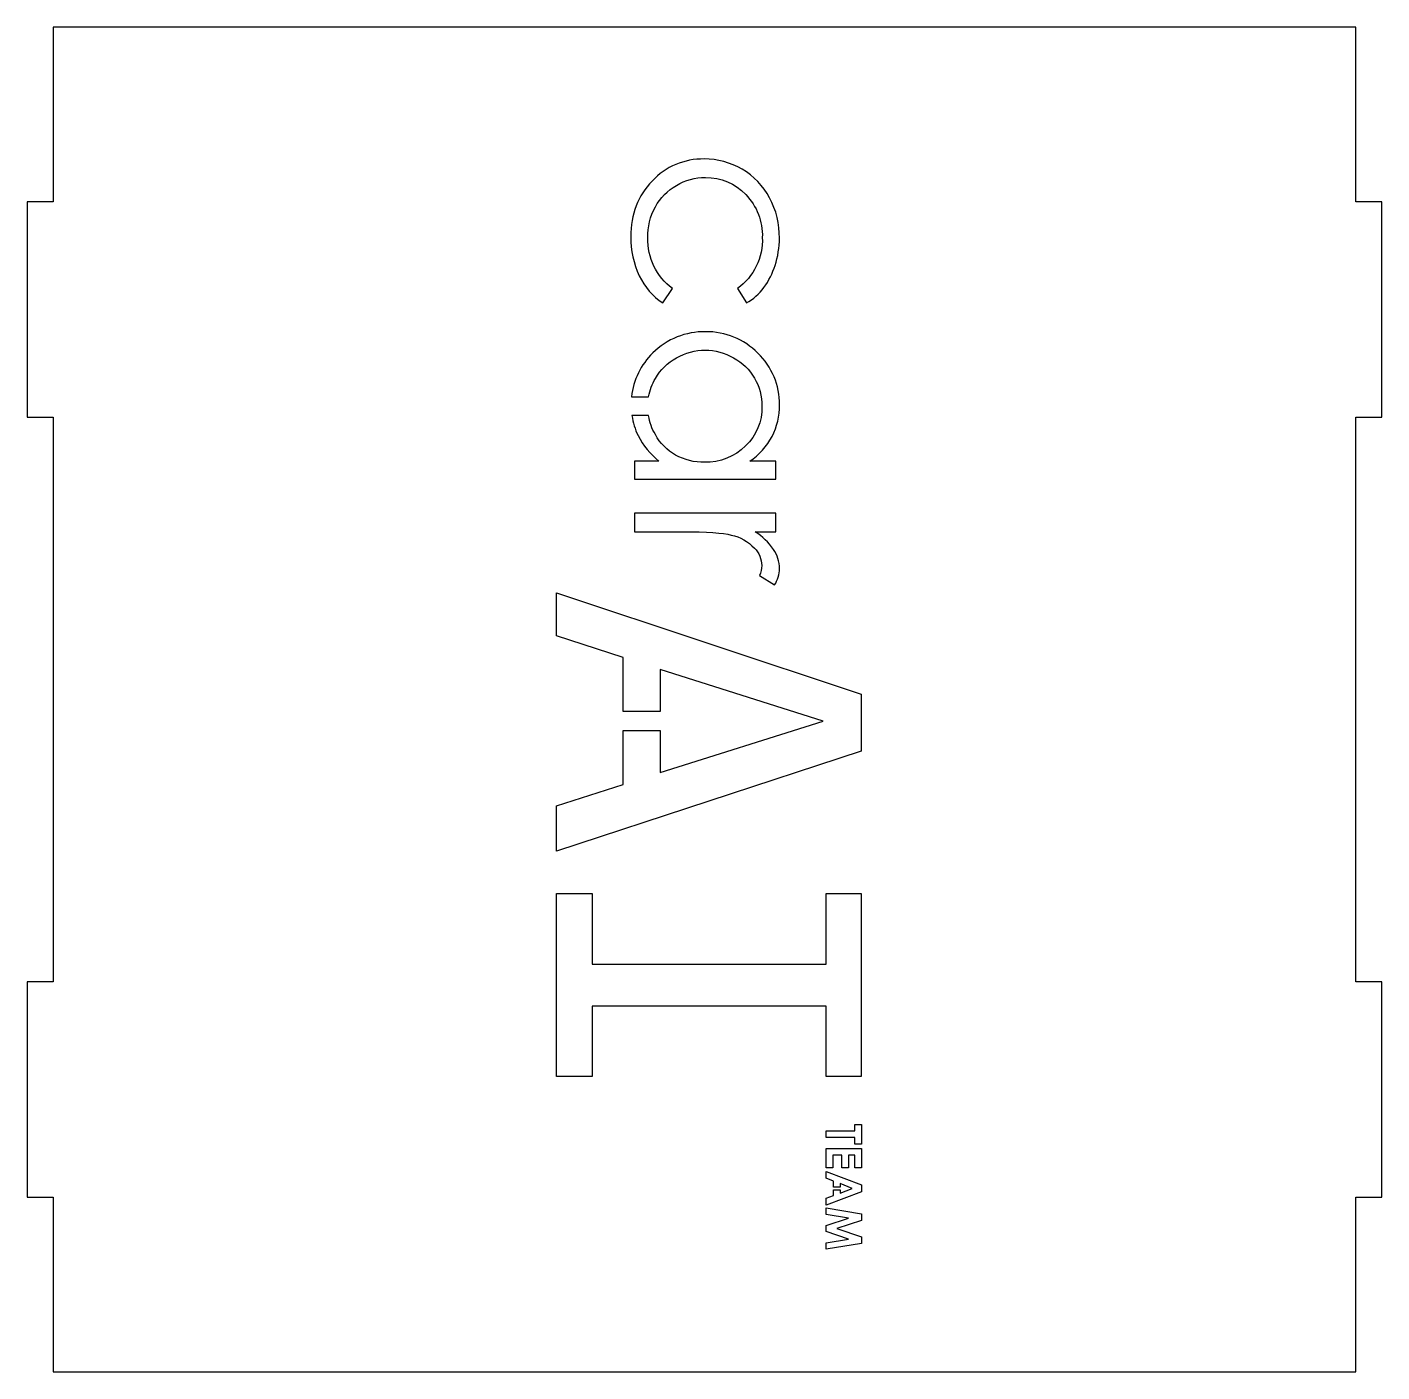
# Model space of a CAD drawing. Header units: millimetres. Extents: x 613 to 768, y 363 to 517.
import ezdxf

# ---------------------------------------------------------------- set-up
doc = ezdxf.new("R2010")
doc.units = ezdxf.units.MM
doc.header["$MEASUREMENT"] = 0

# ---------------------------------------------------------------- blocks, each defined once
blk = doc.blocks.new('block 2')
at = {"color": 7, "lineweight": 25}
blk.add_lwpolyline([(708.18, 388.48), (708.18, 386.27), (707.43, 386.27), (707.43, 387.72), (706.69, 387.72), (706.69, 386.27), (705.94, 386.27), (705.94, 387.72), (704.9, 387.72), (704.9, 386.27), (704.16, 386.27), (704.16, 388.48), (708.18, 388.48)], dxfattribs=at)
blk = doc.blocks.new('block 3')
at = {"color": 7, "lineweight": 25}
blk.add_lwpolyline([(708.18, 384.32), (708.18, 383.54), (704.15, 382), (704.15, 382.8), (704.98, 383.12), (704.98, 383.78), (705.73, 383.78), (705.73, 383.39), (707.11, 383.93), (705.73, 384.47), (705.73, 384.08), (704.98, 384.08), (704.98, 384.77), (704.15, 385.1), (704.15, 385.88), (708.18, 384.32)], dxfattribs=at)
blk = doc.blocks.new('block 4')
at = {"color": 7, "lineweight": 25}
blk.add_lwpolyline([(708.15, 440.53), (708.15, 434), (673.28, 422.55), (673.28, 427.74), (680.89, 430.17), (680.89, 436.36), (685.13, 436.36), (685.13, 431.54), (703.79, 437.45), (685.13, 443.36), (685.13, 438.55), (680.89, 438.55), (680.89, 444.73), (673.28, 447.19), (673.28, 452.14), (708.15, 440.53)], dxfattribs=at)
blk = doc.blocks.new('block 5')
at = {"color": 7, "lineweight": 25}
blk.add_open_spline([(695.41, 467.2), (695.41, 467.2), (698.39, 467.2), (698.39, 467.2), (698.39, 467.2), (698.38, 465.16), (698.38, 465.16), (698.38, 465.16), (682.21, 465.16), (682.21, 465.16), (682.21, 465.16), (682.21, 467.22), (682.21, 467.22), (682.21, 467.22), (684.99, 467.22), (684.99, 467.22), (683.99, 468.01), (683.18, 469.01), (682.6, 470.15), (682.26, 470.87), (682.03, 471.63), (681.9, 472.42), (681.9, 472.42), (683.81, 472.42), (683.81, 472.42), (683.93, 471.66), (684.19, 470.93), (684.58, 470.26), (685.12, 469.27), (685.92, 468.46), (686.9, 467.9), (687.92, 467.35), (689.06, 467.06), (690.22, 467.08), (691.97, 467.04), (693.66, 467.71), (694.91, 468.95), (696.14, 470.13), (696.82, 471.78), (696.79, 473.49), (696.81, 475.8), (695.56, 477.93), (693.54, 479.04), (691.52, 480.21), (689.03, 480.21), (687.01, 479.04), (686, 478.49), (685.16, 477.67), (684.58, 476.68), (684.2, 476.04), (683.94, 475.33), (683.81, 474.59), (683.81, 474.59), (681.85, 474.59), (681.85, 474.59), (682.06, 476.49), (682.92, 478.26), (684.29, 479.6), (685.9, 481.2), (688.08, 482.07), (690.34, 482.03), (692.59, 482.06), (694.75, 481.17), (696.32, 479.57), (697.93, 478.03), (698.83, 475.88), (698.8, 473.65), (698.81, 472.4), (698.52, 471.16), (697.95, 470.04), (697.34, 468.91), (696.47, 467.94), (695.41, 467.2)], degree=3, knots=[0, 0, 0, 0, 1, 1, 1, 2, 2, 2, 3, 3, 3, 4, 4, 4, 5, 5, 5, 6, 6, 6, 7, 7, 7, 8, 8, 8, 9, 9, 9, 10, 10, 10, 11, 11, 11, 12, 12, 12, 13, 13, 13, 14, 14, 14, 15, 15, 15, 16, 16, 16, 17, 17, 17, 18, 18, 18, 19, 19, 19, 20, 20, 20, 21, 21, 21, 22, 22, 22, 23, 23, 23, 24, 24, 24, 24], dxfattribs=at)
blk = doc.blocks.new('block 6')
at = {"color": 7, "lineweight": 25}
blk.add_lwpolyline([(708.18, 391.24), (708.18, 389), (707.43, 389), (707.43, 389.75), (704.16, 389.75), (704.16, 390.53), (707.43, 390.53), (707.43, 391.24), (708.18, 391.24)], dxfattribs=at)
blk = doc.blocks.new('block 7')
at = {"color": 7, "lineweight": 25}
blk.add_lwpolyline([(708.18, 380.26), (705.37, 379.32), (708.18, 378.37), (708.18, 377.63), (704.15, 376.95), (704.15, 377.7), (706.69, 378.12), (704.14, 378.98), (704.14, 379.66), (706.69, 380.51), (704.14, 380.95), (704.14, 381.69), (708.18, 381), (708.18, 380.26)], dxfattribs=at)
blk = doc.blocks.new('block 8')
at = {"color": 7, "lineweight": 25}
blk.add_lwpolyline([(708.15, 417.68), (708.15, 396.76), (704.15, 396.76), (704.15, 404.81), (677.34, 404.81), (677.34, 396.76), (673.28, 396.76), (673.28, 417.68), (677.34, 417.68), (677.34, 409.62), (704.15, 409.62), (704.15, 417.68), (708.15, 417.68)], dxfattribs=at)
blk = doc.blocks.new('block 9')
at = {"color": 7, "lineweight": 25}
for points in [[(708.15, 440.53), (708.15, 434), (673.28, 422.55), (673.28, 427.74), (680.89, 430.17), (680.89, 436.36), (685.13, 436.36), (685.13, 431.54), (703.79, 437.45), (685.13, 443.36), (685.13, 438.55), (680.89, 438.55), (680.89, 444.73), (673.28, 447.19), (673.28, 452.14), (708.15, 440.53)], [(708.15, 417.68), (708.15, 396.76), (704.15, 396.76), (704.15, 404.81), (677.34, 404.81), (677.34, 396.76), (673.28, 396.76), (673.28, 417.68), (677.34, 417.68), (677.34, 409.62), (704.15, 409.62), (704.15, 417.68), (708.15, 417.68)], [(708.18, 391.24), (708.18, 389), (707.43, 389), (707.43, 389.75), (704.16, 389.75), (704.16, 390.53), (707.43, 390.53), (707.43, 391.24), (708.18, 391.24)], [(708.18, 388.48), (708.18, 386.27), (707.43, 386.27), (707.43, 387.72), (706.69, 387.72), (706.69, 386.27), (705.94, 386.27), (705.94, 387.72), (704.9, 387.72), (704.9, 386.27), (704.16, 386.27), (704.16, 388.48), (708.18, 388.48)], [(708.18, 384.32), (708.18, 383.54), (704.15, 382), (704.15, 382.8), (704.98, 383.12), (704.98, 383.78), (705.73, 383.78), (705.73, 383.39), (707.11, 383.93), (705.73, 384.47), (705.73, 384.08), (704.98, 384.08), (704.98, 384.77), (704.15, 385.1), (704.15, 385.88), (708.18, 384.32)], [(708.18, 380.26), (705.37, 379.32), (708.18, 378.37), (708.18, 377.63), (704.15, 376.95), (704.15, 377.7), (706.69, 378.12), (704.14, 378.98), (704.14, 379.66), (706.69, 380.51), (704.14, 380.95), (704.14, 381.69), (708.18, 381), (708.18, 380.26)]]:
    blk.add_lwpolyline(points, dxfattribs=at)
for points, knots in [([(698.79, 492.74), (698.79, 491.68), (698.62, 490.63), (698.29, 489.63), (698.01, 488.72), (697.58, 487.86), (697.01, 487.09), (696.47, 486.37), (695.79, 485.77), (695.02, 485.32), (695.02, 485.32), (694, 486.97), (694, 486.97), (695.85, 488.33), (696.92, 490.52), (696.83, 492.82), (696.89, 494.65), (696.21, 496.42), (694.93, 497.74), (693.74, 499.01), (692.07, 499.72), (690.32, 499.69), (689.15, 499.7), (688, 499.39), (687, 498.79), (685.97, 498.21), (685.14, 497.36), (684.58, 496.32), (683.99, 495.24), (683.7, 494.03), (683.72, 492.8), (683.66, 490.52), (684.71, 488.35), (686.53, 486.97), (686.53, 486.97), (685.45, 485.32), (685.45, 485.32), (684.28, 486.09), (683.34, 487.17), (682.74, 488.43), (682.08, 489.84), (681.75, 491.37), (681.78, 492.92), (681.78, 495.48), (682.59, 497.6), (684.21, 499.29), (685.75, 500.94), (687.91, 501.85), (690.16, 501.81), (691.7, 501.82), (693.2, 501.41), (694.52, 500.63), (695.85, 499.85), (696.94, 498.73), (697.66, 497.37), (698.43, 495.95), (698.81, 494.35), (698.79, 492.74)], [0, 0, 0, 0, 1, 1, 1, 2, 2, 2, 3, 3, 3, 4, 4, 4, 5, 5, 5, 6, 6, 6, 7, 7, 7, 8, 8, 8, 9, 9, 9, 10, 10, 10, 11, 11, 11, 12, 12, 12, 13, 13, 13, 14, 14, 14, 15, 15, 15, 16, 16, 16, 17, 17, 17, 18, 18, 18, 19, 19, 19, 19]), ([(695.41, 467.2), (695.41, 467.2), (698.39, 467.2), (698.39, 467.2), (698.39, 467.2), (698.38, 465.16), (698.38, 465.16), (698.38, 465.16), (682.21, 465.16), (682.21, 465.16), (682.21, 465.16), (682.21, 467.22), (682.21, 467.22), (682.21, 467.22), (684.99, 467.22), (684.99, 467.22), (683.99, 468.01), (683.18, 469.01), (682.6, 470.15), (682.26, 470.87), (682.03, 471.63), (681.9, 472.42), (681.9, 472.42), (683.81, 472.42), (683.81, 472.42), (683.93, 471.66), (684.19, 470.93), (684.58, 470.26), (685.12, 469.27), (685.92, 468.46), (686.9, 467.9), (687.92, 467.35), (689.06, 467.06), (690.22, 467.08), (691.97, 467.04), (693.66, 467.71), (694.91, 468.95), (696.14, 470.13), (696.82, 471.78), (696.79, 473.49), (696.81, 475.8), (695.56, 477.93), (693.54, 479.04), (691.52, 480.21), (689.03, 480.21), (687.01, 479.04), (686, 478.49), (685.16, 477.67), (684.58, 476.68), (684.2, 476.04), (683.94, 475.33), (683.81, 474.59), (683.81, 474.59), (681.85, 474.59), (681.85, 474.59), (682.06, 476.49), (682.92, 478.26), (684.29, 479.6), (685.9, 481.2), (688.08, 482.07), (690.34, 482.03), (692.59, 482.06), (694.75, 481.17), (696.32, 479.57), (697.93, 478.03), (698.83, 475.88), (698.8, 473.65), (698.81, 472.4), (698.52, 471.16), (697.95, 470.04), (697.34, 468.91), (696.47, 467.94), (695.41, 467.2)], [0, 0, 0, 0, 1, 1, 1, 2, 2, 2, 3, 3, 3, 4, 4, 4, 5, 5, 5, 6, 6, 6, 7, 7, 7, 8, 8, 8, 9, 9, 9, 10, 10, 10, 11, 11, 11, 12, 12, 12, 13, 13, 13, 14, 14, 14, 15, 15, 15, 16, 16, 16, 17, 17, 17, 18, 18, 18, 19, 19, 19, 20, 20, 20, 21, 21, 21, 22, 22, 22, 23, 23, 23, 24, 24, 24, 24]), ([(698.8, 454.9), (698.78, 454.25), (698.59, 453.6), (698.24, 453.04), (698.24, 453.04), (696.49, 454.13), (696.49, 454.13), (696.66, 454.48), (696.76, 454.86), (696.77, 455.25), (696.75, 456), (696.45, 456.72), (695.92, 457.26), (695.2, 458), (694.28, 458.52), (693.27, 458.75), (692.35, 459), (690.48, 459.13), (687.67, 459.13), (687.67, 459.13), (682.21, 459.13), (682.21, 459.13), (682.21, 459.13), (682.21, 461.26), (682.21, 461.26), (682.21, 461.26), (698.38, 461.25), (698.38, 461.25), (698.38, 461.25), (698.38, 459.12), (698.38, 459.12), (698.38, 459.12), (696.02, 459.12), (696.02, 459.12), (696.84, 458.59), (697.55, 457.91), (698.1, 457.11), (698.55, 456.46), (698.79, 455.69), (698.8, 454.9)], [0, 0, 0, 0, 1, 1, 1, 2, 2, 2, 3, 3, 3, 4, 4, 4, 5, 5, 5, 6, 6, 6, 7, 7, 7, 8, 8, 8, 9, 9, 9, 10, 10, 10, 11, 11, 11, 12, 12, 12, 13, 13, 13, 13])]:
    blk.add_open_spline(points, degree=3, knots=knots, dxfattribs=at)
blk = doc.blocks.new('block 10')
at = {"color": 7, "lineweight": 25}
blk.add_lwpolyline([(708.18, 388.48), (708.18, 386.27), (707.43, 386.27), (707.43, 387.72), (706.69, 387.72), (706.69, 386.27), (705.94, 386.27), (705.94, 387.72), (704.9, 387.72), (704.9, 386.27), (704.16, 386.27), (704.16, 388.48), (708.18, 388.48)], dxfattribs=at)
blk = doc.blocks.new('block 11')
at = {"color": 7, "lineweight": 25}
blk.add_lwpolyline([(708.18, 384.32), (708.18, 383.54), (704.15, 382), (704.15, 382.8), (704.98, 383.12), (704.98, 383.78), (705.73, 383.78), (705.73, 383.39), (707.11, 383.93), (705.73, 384.47), (705.73, 384.08), (704.98, 384.08), (704.98, 384.77), (704.15, 385.1), (704.15, 385.88), (708.18, 384.32)], dxfattribs=at)
blk = doc.blocks.new('block 12')
at = {"color": 7, "lineweight": 25}
blk.add_lwpolyline([(708.15, 440.53), (708.15, 434), (673.28, 422.55), (673.28, 427.74), (680.89, 430.17), (680.89, 436.36), (685.13, 436.36), (685.13, 431.54), (703.79, 437.45), (685.13, 443.36), (685.13, 438.55), (680.89, 438.55), (680.89, 444.73), (673.28, 447.19), (673.28, 452.14), (708.15, 440.53)], dxfattribs=at)
blk = doc.blocks.new('block 13')
at = {"color": 7, "lineweight": 25}
blk.add_open_spline([(695.41, 467.2), (695.41, 467.2), (698.39, 467.2), (698.39, 467.2), (698.39, 467.2), (698.38, 465.16), (698.38, 465.16), (698.38, 465.16), (682.21, 465.16), (682.21, 465.16), (682.21, 465.16), (682.21, 467.22), (682.21, 467.22), (682.21, 467.22), (684.99, 467.22), (684.99, 467.22), (683.99, 468.01), (683.18, 469.01), (682.6, 470.15), (682.26, 470.87), (682.03, 471.63), (681.9, 472.42), (681.9, 472.42), (683.81, 472.42), (683.81, 472.42), (683.93, 471.66), (684.19, 470.93), (684.58, 470.26), (685.12, 469.27), (685.92, 468.46), (686.9, 467.9), (687.92, 467.35), (689.06, 467.06), (690.22, 467.08), (691.97, 467.04), (693.66, 467.71), (694.91, 468.95), (696.14, 470.13), (696.82, 471.78), (696.79, 473.49), (696.81, 475.8), (695.56, 477.93), (693.54, 479.04), (691.52, 480.21), (689.03, 480.21), (687.01, 479.04), (686, 478.49), (685.16, 477.67), (684.58, 476.68), (684.2, 476.04), (683.94, 475.33), (683.81, 474.59), (683.81, 474.59), (681.85, 474.59), (681.85, 474.59), (682.06, 476.49), (682.92, 478.26), (684.29, 479.6), (685.9, 481.2), (688.08, 482.07), (690.34, 482.03), (692.59, 482.06), (694.75, 481.17), (696.32, 479.57), (697.93, 478.03), (698.83, 475.88), (698.8, 473.65), (698.81, 472.4), (698.52, 471.16), (697.95, 470.04), (697.34, 468.91), (696.47, 467.94), (695.41, 467.2)], degree=3, knots=[0, 0, 0, 0, 1, 1, 1, 2, 2, 2, 3, 3, 3, 4, 4, 4, 5, 5, 5, 6, 6, 6, 7, 7, 7, 8, 8, 8, 9, 9, 9, 10, 10, 10, 11, 11, 11, 12, 12, 12, 13, 13, 13, 14, 14, 14, 15, 15, 15, 16, 16, 16, 17, 17, 17, 18, 18, 18, 19, 19, 19, 20, 20, 20, 21, 21, 21, 22, 22, 22, 23, 23, 23, 24, 24, 24, 24], dxfattribs=at)
blk = doc.blocks.new('block 14')
at = {"color": 7, "lineweight": 25}
blk.add_lwpolyline([(708.18, 391.24), (708.18, 389), (707.43, 389), (707.43, 389.75), (704.16, 389.75), (704.16, 390.53), (707.43, 390.53), (707.43, 391.24), (708.18, 391.24)], dxfattribs=at)
blk = doc.blocks.new('block 15')
at = {"color": 7, "lineweight": 25}
blk.add_lwpolyline([(708.18, 380.26), (705.37, 379.32), (708.18, 378.37), (708.18, 377.63), (704.15, 376.95), (704.15, 377.7), (706.69, 378.12), (704.14, 378.98), (704.14, 379.66), (706.69, 380.51), (704.14, 380.95), (704.14, 381.69), (708.18, 381), (708.18, 380.26)], dxfattribs=at)
blk = doc.blocks.new('block 16')
at = {"color": 7, "lineweight": 25}
blk.add_lwpolyline([(708.15, 417.68), (708.15, 396.76), (704.15, 396.76), (704.15, 404.81), (677.34, 404.81), (677.34, 396.76), (673.28, 396.76), (673.28, 417.68), (677.34, 417.68), (677.34, 409.62), (704.15, 409.62), (704.15, 417.68), (708.15, 417.68)], dxfattribs=at)
blk = doc.blocks.new('block 17')
at = {"color": 7, "lineweight": 25}
for points in [[(767.78, 472.25), (767.78, 496.91), (764.78, 496.91), (764.78, 516.91), (615.64, 516.91), (615.64, 496.91), (612.64, 496.91), (612.64, 472.25), (615.64, 472.25), (615.64, 407.58), (612.64, 407.58), (612.64, 382.92), (615.64, 382.92), (615.64, 362.91), (764.78, 362.91), (764.78, 382.92), (767.78, 382.92), (767.78, 407.58), (764.78, 407.58), (764.78, 472.25), (767.78, 472.25)], [(673.28, 427.74), (680.89, 430.17), (680.89, 436.36), (685.13, 436.36), (685.13, 431.54), (703.79, 437.45), (685.13, 443.36), (685.13, 438.55), (680.89, 438.55), (680.89, 444.73), (673.28, 447.19), (673.28, 452.14), (708.15, 440.53), (708.15, 434), (673.28, 422.55), (673.28, 427.74)], [(708.15, 440.53), (708.15, 434), (673.28, 422.55), (673.28, 427.74), (680.89, 430.17), (680.89, 436.36), (685.13, 436.36), (685.13, 431.54), (703.79, 437.45), (685.13, 443.36), (685.13, 438.55), (680.89, 438.55), (680.89, 444.73), (673.28, 447.19), (673.28, 452.14), (708.15, 440.53)], [(677.34, 396.76), (673.28, 396.76), (673.28, 417.68), (677.34, 417.68), (677.34, 409.62), (704.15, 409.62), (704.15, 417.68), (708.15, 417.68), (708.15, 396.76), (704.15, 396.76), (704.15, 404.81), (677.34, 404.81), (677.34, 396.76)], [(708.15, 417.68), (708.15, 396.76), (704.15, 396.76), (704.15, 404.81), (677.34, 404.81), (677.34, 396.76), (673.28, 396.76), (673.28, 417.68), (677.34, 417.68), (677.34, 409.62), (704.15, 409.62), (704.15, 417.68), (708.15, 417.68)], [(708.18, 389), (707.43, 389), (707.43, 389.75), (704.16, 389.75), (704.16, 390.53), (707.43, 390.53), (707.43, 391.24), (708.18, 391.24), (708.18, 389)], [(708.18, 391.24), (708.18, 389), (707.43, 389), (707.43, 389.75), (704.16, 389.75), (704.16, 390.53), (707.43, 390.53), (707.43, 391.24), (708.18, 391.24)], [(708.18, 386.27), (707.43, 386.27), (707.43, 387.72), (706.69, 387.72), (706.69, 386.27), (705.94, 386.27), (705.94, 387.72), (704.9, 387.72), (704.9, 386.27), (704.16, 386.27), (704.16, 388.48), (708.18, 388.48), (708.18, 386.27)], [(708.18, 388.48), (708.18, 386.27), (707.43, 386.27), (707.43, 387.72), (706.69, 387.72), (706.69, 386.27), (705.94, 386.27), (705.94, 387.72), (704.9, 387.72), (704.9, 386.27), (704.16, 386.27), (704.16, 388.48), (708.18, 388.48)], [(708.18, 383.54), (704.15, 382), (704.15, 382.8), (704.98, 383.12), (704.98, 383.78), (705.73, 383.78), (705.73, 383.39), (707.11, 383.93), (705.73, 384.47), (705.73, 384.08), (704.98, 384.08), (704.98, 384.77), (704.15, 385.1), (704.15, 385.88), (708.18, 384.32), (708.18, 383.54)], [(708.18, 384.32), (708.18, 383.54), (704.15, 382), (704.15, 382.8), (704.98, 383.12), (704.98, 383.78), (705.73, 383.78), (705.73, 383.39), (707.11, 383.93), (705.73, 384.47), (705.73, 384.08), (704.98, 384.08), (704.98, 384.77), (704.15, 385.1), (704.15, 385.88), (708.18, 384.32)], [(708.18, 380.26), (705.37, 379.32), (708.18, 378.37), (708.18, 377.63), (704.15, 376.95), (704.15, 377.7), (706.69, 378.12), (704.14, 378.98), (704.14, 379.66), (706.69, 380.51), (704.14, 380.95), (704.14, 381.69), (708.18, 381), (708.18, 380.26)], [(708.18, 380.26), (705.37, 379.32), (708.18, 378.37), (708.18, 377.63), (704.15, 376.95), (704.15, 377.7), (706.69, 378.12), (704.14, 378.98), (704.14, 379.66), (706.69, 380.51), (704.14, 380.95), (704.14, 381.69), (708.18, 381), (708.18, 380.26)]]:
    blk.add_lwpolyline(points, dxfattribs=at)
for points, knots in [([(684.21, 499.29), (685.75, 500.94), (687.91, 501.85), (690.16, 501.81), (691.7, 501.82), (693.2, 501.41), (694.52, 500.63), (695.85, 499.85), (696.94, 498.73), (697.66, 497.37), (698.43, 495.95), (698.81, 494.35), (698.79, 492.74), (698.79, 491.68), (698.62, 490.63), (698.29, 489.63), (698.01, 488.72), (697.58, 487.86), (697.01, 487.09), (696.47, 486.37), (695.79, 485.77), (695.02, 485.32), (695.02, 485.32), (694, 486.97), (694, 486.97), (695.85, 488.33), (696.92, 490.52), (696.83, 492.82), (696.89, 494.65), (696.21, 496.42), (694.93, 497.74), (693.74, 499.01), (692.07, 499.72), (690.32, 499.69), (689.15, 499.7), (688, 499.39), (687, 498.79), (685.97, 498.21), (685.14, 497.36), (684.58, 496.32), (683.99, 495.24), (683.7, 494.03), (683.72, 492.8), (683.66, 490.52), (684.71, 488.35), (686.53, 486.97), (686.53, 486.97), (685.45, 485.32), (685.45, 485.32), (684.28, 486.09), (683.34, 487.17), (682.74, 488.43), (682.08, 489.84), (681.75, 491.37), (681.78, 492.92), (681.78, 495.48), (682.59, 497.6), (684.21, 499.29)], [0, 0, 0, 0, 1, 1, 1, 2, 2, 2, 3, 3, 3, 4, 4, 4, 5, 5, 5, 6, 6, 6, 7, 7, 7, 8, 8, 8, 9, 9, 9, 10, 10, 10, 11, 11, 11, 12, 12, 12, 13, 13, 13, 14, 14, 14, 15, 15, 15, 16, 16, 16, 17, 17, 17, 18, 18, 18, 19, 19, 19, 19]), ([(698.79, 492.74), (698.79, 491.68), (698.62, 490.63), (698.29, 489.63), (698.01, 488.72), (697.58, 487.86), (697.01, 487.09), (696.47, 486.37), (695.79, 485.77), (695.02, 485.32), (695.02, 485.32), (694, 486.97), (694, 486.97), (695.85, 488.33), (696.92, 490.52), (696.83, 492.82), (696.89, 494.65), (696.21, 496.42), (694.93, 497.74), (693.74, 499.01), (692.07, 499.72), (690.32, 499.69), (689.15, 499.7), (688, 499.39), (687, 498.79), (685.97, 498.21), (685.14, 497.36), (684.58, 496.32), (683.99, 495.24), (683.7, 494.03), (683.72, 492.8), (683.66, 490.52), (684.71, 488.35), (686.53, 486.97), (686.53, 486.97), (685.45, 485.32), (685.45, 485.32), (684.28, 486.09), (683.34, 487.17), (682.74, 488.43), (682.08, 489.84), (681.75, 491.37), (681.78, 492.92), (681.78, 495.48), (682.59, 497.6), (684.21, 499.29), (685.75, 500.94), (687.91, 501.85), (690.16, 501.81), (691.7, 501.82), (693.2, 501.41), (694.52, 500.63), (695.85, 499.85), (696.94, 498.73), (697.66, 497.37), (698.43, 495.95), (698.81, 494.35), (698.79, 492.74)], [0, 0, 0, 0, 1, 1, 1, 2, 2, 2, 3, 3, 3, 4, 4, 4, 5, 5, 5, 6, 6, 6, 7, 7, 7, 8, 8, 8, 9, 9, 9, 10, 10, 10, 11, 11, 11, 12, 12, 12, 13, 13, 13, 14, 14, 14, 15, 15, 15, 16, 16, 16, 17, 17, 17, 18, 18, 18, 19, 19, 19, 19]), ([(698.39, 467.2), (698.39, 467.2), (698.38, 465.16), (698.38, 465.16), (698.38, 465.16), (682.21, 465.16), (682.21, 465.16), (682.21, 465.16), (682.21, 467.22), (682.21, 467.22), (682.21, 467.22), (684.99, 467.22), (684.99, 467.22), (683.99, 468.01), (683.18, 469.01), (682.6, 470.15), (682.26, 470.87), (682.03, 471.63), (681.9, 472.42), (681.9, 472.42), (683.81, 472.42), (683.81, 472.42), (683.93, 471.66), (684.19, 470.93), (684.58, 470.26), (685.12, 469.27), (685.92, 468.46), (686.9, 467.9), (687.92, 467.35), (689.06, 467.06), (690.22, 467.08), (691.97, 467.04), (693.66, 467.71), (694.91, 468.95), (696.14, 470.13), (696.82, 471.78), (696.79, 473.49), (696.81, 475.8), (695.56, 477.93), (693.54, 479.04), (691.52, 480.21), (689.03, 480.21), (687.01, 479.04), (686, 478.49), (685.16, 477.67), (684.58, 476.68), (684.2, 476.04), (683.94, 475.33), (683.81, 474.59), (683.81, 474.59), (681.85, 474.59), (681.85, 474.59), (682.06, 476.49), (682.92, 478.26), (684.29, 479.6), (685.9, 481.2), (688.08, 482.07), (690.34, 482.03), (692.59, 482.06), (694.75, 481.17), (696.32, 479.57), (697.93, 478.03), (698.83, 475.88), (698.8, 473.65), (698.81, 472.4), (698.52, 471.16), (697.95, 470.04), (697.34, 468.91), (696.47, 467.94), (695.41, 467.2), (695.41, 467.2), (698.39, 467.2), (698.39, 467.2)], [0, 0, 0, 0, 1, 1, 1, 2, 2, 2, 3, 3, 3, 4, 4, 4, 5, 5, 5, 6, 6, 6, 7, 7, 7, 8, 8, 8, 9, 9, 9, 10, 10, 10, 11, 11, 11, 12, 12, 12, 13, 13, 13, 14, 14, 14, 15, 15, 15, 16, 16, 16, 17, 17, 17, 18, 18, 18, 19, 19, 19, 20, 20, 20, 21, 21, 21, 22, 22, 22, 23, 23, 23, 24, 24, 24, 24]), ([(695.41, 467.2), (695.41, 467.2), (698.39, 467.2), (698.39, 467.2), (698.39, 467.2), (698.38, 465.16), (698.38, 465.16), (698.38, 465.16), (682.21, 465.16), (682.21, 465.16), (682.21, 465.16), (682.21, 467.22), (682.21, 467.22), (682.21, 467.22), (684.99, 467.22), (684.99, 467.22), (683.99, 468.01), (683.18, 469.01), (682.6, 470.15), (682.26, 470.87), (682.03, 471.63), (681.9, 472.42), (681.9, 472.42), (683.81, 472.42), (683.81, 472.42), (683.93, 471.66), (684.19, 470.93), (684.58, 470.26), (685.12, 469.27), (685.92, 468.46), (686.9, 467.9), (687.92, 467.35), (689.06, 467.06), (690.22, 467.08), (691.97, 467.04), (693.66, 467.71), (694.91, 468.95), (696.14, 470.13), (696.82, 471.78), (696.79, 473.49), (696.81, 475.8), (695.56, 477.93), (693.54, 479.04), (691.52, 480.21), (689.03, 480.21), (687.01, 479.04), (686, 478.49), (685.16, 477.67), (684.58, 476.68), (684.2, 476.04), (683.94, 475.33), (683.81, 474.59), (683.81, 474.59), (681.85, 474.59), (681.85, 474.59), (682.06, 476.49), (682.92, 478.26), (684.29, 479.6), (685.9, 481.2), (688.08, 482.07), (690.34, 482.03), (692.59, 482.06), (694.75, 481.17), (696.32, 479.57), (697.93, 478.03), (698.83, 475.88), (698.8, 473.65), (698.81, 472.4), (698.52, 471.16), (697.95, 470.04), (697.34, 468.91), (696.47, 467.94), (695.41, 467.2)], [0, 0, 0, 0, 1, 1, 1, 2, 2, 2, 3, 3, 3, 4, 4, 4, 5, 5, 5, 6, 6, 6, 7, 7, 7, 8, 8, 8, 9, 9, 9, 10, 10, 10, 11, 11, 11, 12, 12, 12, 13, 13, 13, 14, 14, 14, 15, 15, 15, 16, 16, 16, 17, 17, 17, 18, 18, 18, 19, 19, 19, 20, 20, 20, 21, 21, 21, 22, 22, 22, 23, 23, 23, 24, 24, 24, 24]), ([(695.92, 457.26), (695.2, 458), (694.28, 458.52), (693.27, 458.75), (692.35, 459), (690.48, 459.13), (687.67, 459.13), (687.67, 459.13), (682.21, 459.13), (682.21, 459.13), (682.21, 459.13), (682.21, 461.26), (682.21, 461.26), (682.21, 461.26), (698.38, 461.25), (698.38, 461.25), (698.38, 461.25), (698.38, 459.12), (698.38, 459.12), (698.38, 459.12), (696.02, 459.12), (696.02, 459.12), (696.84, 458.59), (697.55, 457.91), (698.1, 457.11), (698.55, 456.46), (698.79, 455.69), (698.8, 454.9), (698.78, 454.25), (698.59, 453.6), (698.24, 453.04), (698.24, 453.04), (696.49, 454.13), (696.49, 454.13), (696.66, 454.48), (696.76, 454.86), (696.77, 455.25), (696.75, 456), (696.45, 456.72), (695.92, 457.26)], [0, 0, 0, 0, 1, 1, 1, 2, 2, 2, 3, 3, 3, 4, 4, 4, 5, 5, 5, 6, 6, 6, 7, 7, 7, 8, 8, 8, 9, 9, 9, 10, 10, 10, 11, 11, 11, 12, 12, 12, 13, 13, 13, 13]), ([(698.8, 454.9), (698.78, 454.25), (698.59, 453.6), (698.24, 453.04), (698.24, 453.04), (696.49, 454.13), (696.49, 454.13), (696.66, 454.48), (696.76, 454.86), (696.77, 455.25), (696.75, 456), (696.45, 456.72), (695.92, 457.26), (695.2, 458), (694.28, 458.52), (693.27, 458.75), (692.35, 459), (690.48, 459.13), (687.67, 459.13), (687.67, 459.13), (682.21, 459.13), (682.21, 459.13), (682.21, 459.13), (682.21, 461.26), (682.21, 461.26), (682.21, 461.26), (698.38, 461.25), (698.38, 461.25), (698.38, 461.25), (698.38, 459.12), (698.38, 459.12), (698.38, 459.12), (696.02, 459.12), (696.02, 459.12), (696.84, 458.59), (697.55, 457.91), (698.1, 457.11), (698.55, 456.46), (698.79, 455.69), (698.8, 454.9)], [0, 0, 0, 0, 1, 1, 1, 2, 2, 2, 3, 3, 3, 4, 4, 4, 5, 5, 5, 6, 6, 6, 7, 7, 7, 8, 8, 8, 9, 9, 9, 10, 10, 10, 11, 11, 11, 12, 12, 12, 13, 13, 13, 13])]:
    blk.add_open_spline(points, degree=3, knots=knots, dxfattribs=at)

msp = doc.modelspace()

# ---------------------------------------------------------------- block references
for name in ['block 17', 'block 9', 'block 5', 'block 13', 'block 4', 'block 12', 'block 8', 'block 16', 'block 6', 'block 14', 'block 2', 'block 10', 'block 3', 'block 11', 'block 7', 'block 15']:
    msp.add_blockref(name, (0, 0))

doc.saveas('drawing.dxf')
